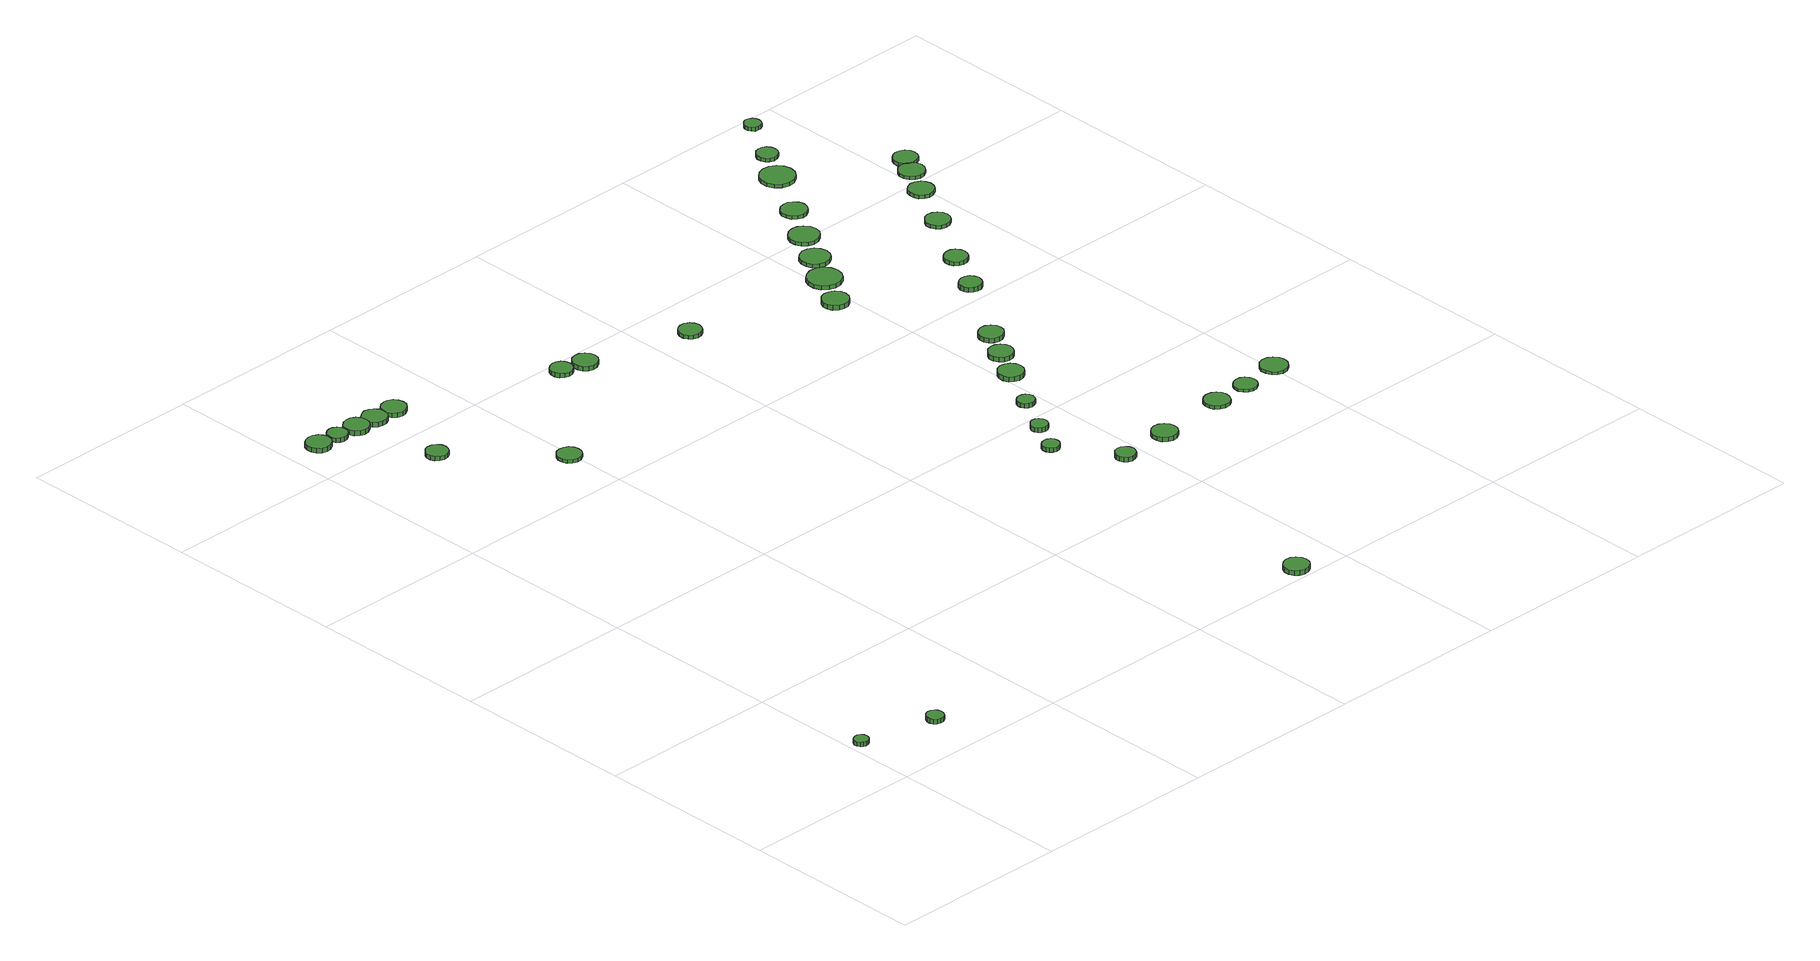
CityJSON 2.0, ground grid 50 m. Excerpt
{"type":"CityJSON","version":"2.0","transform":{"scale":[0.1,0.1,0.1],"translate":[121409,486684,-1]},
"CityObjects":{
"tree1":{"type":"SolitaryVegetationObject","attributes":{"function":"something"},"geometry":[{"type":"MultiSurface","lod":"1","boundaries":[[[0,1,2,3,4,5,6,7,8,9,10,11,12,13,14]],[[15,16,17,18,19,20,21,22,23,24,25,26,27,28,29]],[[0,29,28,1]],[[1,28,27,2]],[[2,27,26,3]],[[3,26,25,4]],[[4,25,24,5]],[[5,24,23,6]],[[6,23,22,7]],[[7,22,21,8]],[[8,21,20,9]],[[9,20,19,10]],[[10,19,18,11]],[[11,18,17,12]],[[12,17,16,13]],[[13,16,15,14]],[[14,15,29,0]]]}]},
"tree2":{"type":"SolitaryVegetationObject","attributes":{"function":"something"},"geometry":[{"type":"MultiSurface","lod":"1","boundaries":[[[30,31,32,33,34,35,36,37,38,39,40,41,42,43,44]],[[45,46,47,48,49,50,51,52,53,54,55,56,57,58,59]],[[30,59,58,31]],[[31,58,57,32]],[[32,57,56,33]],[[33,56,55,34]],[[34,55,54,35]],[[35,54,53,36]],[[36,53,52,37]],[[37,52,51,38]],[[38,51,50,39]],[[39,50,49,40]],[[40,49,48,41]],[[41,48,47,42]],[[42,47,46,43]],[[43,46,45,44]],[[44,45,59,30]]]}]},
"tree3":{"type":"SolitaryVegetationObject","attributes":{"function":"something"},"geometry":[{"type":"MultiSurface","lod":"1","boundaries":[[[60,61,62,63,64,65,66,67,68,69,70,71,72,73,74]],[[75,76,77,78,79,80,81,82,83,84,85,86,87,88,89]],[[60,89,88,61]],[[61,88,87,62]],[[62,87,86,63]],[[63,86,85,64]],[[64,85,84,65]],[[65,84,83,66]],[[66,83,82,67]],[[67,82,81,68]],[[68,81,80,69]],[[69,80,79,70]],[[70,79,78,71]],[[71,78,77,72]],[[72,77,76,73]],[[73,76,75,74]],[[74,75,89,60]]]}]},
"tree4":{"type":"SolitaryVegetationObject","attributes":{"function":"something"},"geometry":[{"type":"MultiSurface","lod":"1","boundaries":[[[90,91,92,93,94,95,96,97,98,99,100,101,102,103,104]],[[105,106,107,108,109,110,111,112,113,114,115,116,117,118,119]],[[90,119,118,91]],[[91,118,117,92]],[[92,117,116,93]],[[93,116,115,94]],[[94,115,114,95]],[[95,114,113,96]],[[96,113,112,97]],[[97,112,111,98]],[[98,111,110,99]],[[99,110,109,100]],[[100,109,108,101]],[[101,108,107,102]],[[102,107,106,103]],[[103,106,105,104]],[[104,105,119,90]]]}]},
"tree5":{"type":"SolitaryVegetationObject","attributes":{"function":"something"},"geometry":[{"type":"MultiSurface","lod":"1","boundaries":[[[120,121,122,123,124,125,126,127,128,129,130,131,132,133,134]],[[135,136,137,138,139,140,141,142,143,144,145,146,147,148,149]],[[120,149,148,121]],[[121,148,147,122]],[[122,147,146,123]],[[123,146,145,124]],[[124,145,144,125]],[[125,144,143,126]],[[126,143,142,127]],[[127,142,141,128]],[[128,141,140,129]],[[129,140,139,130]],[[130,139,138,131]],[[131,138,137,132]],[[132,137,136,133]],[[133,136,135,134]],[[134,135,149,120]]]}]},
"tree6":{"type":"SolitaryVegetationObject","attributes":{"function":"something"},"geometry":[{"type":"MultiSurface","lod":"1","boundaries":[[[150,151,152,153,154,155,156,157,158,159,160,161,162,163,164]],[[165,166,167,168,169,170,171,172,173,174,175,176,177,178,179]],[[150,179,178,151]],[[151,178,177,152]],[[152,177,176,153]],[[153,176,175,154]],[[154,175,174,155]],[[155,174,173,156]],[[156,173,172,157]],[[157,172,171,158]],[[158,171,170,159]],[[159,170,169,160]],[[160,169,168,161]],[[161,168,167,162]],[[162,167,166,163]],[[163,166,165,164]],[[164,165,179,150]]]}]},
"tree7":{"type":"SolitaryVegetationObject","attributes":{"function":"something"},"geometry":[{"type":"MultiSurface","lod":"1","boundaries":[[[180,181,182,183,184,185,186,187,188,189,190,191,192,193,194]],[[195,196,197,198,199,200,201,202,203,204,205,206,207,208,209]],[[180,209,208,181]],[[181,208,207,182]],[[182,207,206,183]],[[183,206,205,184]],[[184,205,204,185]],[[185,204,203,186]],[[186,203,202,187]],[[187,202,201,188]],[[188,201,200,189]],[[189,200,199,190]],[[190,199,198,191]],[[191,198,197,192]],[[192,197,196,193]],[[193,196,195,194]],[[194,195,209,180]]]}]},
"tree8":{"type":"SolitaryVegetationObject","attributes":{"function":"something"},"geometry":[{"type":"MultiSurface","lod":"1","boundaries":[[[210,211,212,213,214,215,216,217,218,219,220,221,222,223,224]],[[225,226,227,228,229,230,231,232,233,234,235,236,237,238,239]],[[210,239,238,211]],[[211,238,237,212]],[[212,237,236,213]],[[213,236,235,214]],[[214,235,234,215]],[[215,234,233,216]],[[216,233,232,217]],[[217,232,231,218]],[[218,231,230,219]],[[219,230,229,220]],[[220,229,228,221]],[[221,228,227,222]],[[222,227,226,223]],[[223,226,225,224]],[[224,225,239,210]]]}]},
"tree9":{"type":"SolitaryVegetationObject","attributes":{"function":"something"},"geometry":[{"type":"MultiSurface","lod":"1","boundaries":[[[240,241,242,243,244,245,246,247,248,249,250,251,252,253,254]],[[255,256,257,258,259,260,261,262,263,264,265,266,267,268,269]],[[240,269,268,241]],[[241,268,267,242]],[[242,267,266,243]],[[243,266,265,244]],[[244,265,264,245]],[[245,264,263,246]],[[246,263,262,247]],[[247,262,261,248]],[[248,261,260,249]],[[249,260,259,250]],[[250,259,258,251]],[[251,258,257,252]],[[252,257,256,253]],[[253,256,255,254]],[[254,255,269,240]]]}]},
"tree10":{"type":"SolitaryVegetationObject","attributes":{"function":"something"},"geometry":[{"type":"MultiSurface","lod":"1","boundaries":[[[270,271,272,273,274,275,276,277,278,279,280,281,282,283,284]],[[285,286,287,288,289,290,291,292,293,294,295,296,297,298,299]],[[270,299,298,271]],[[271,298,297,272]],[[272,297,296,273]],[[273,296,295,274]],[[274,295,294,275]],[[275,294,293,276]],[[276,293,292,277]],[[277,292,291,278]],[[278,291,290,279]],[[279,290,289,280]],[[280,289,288,281]],[[281,288,287,282]],[[282,287,286,283]],[[283,286,285,284]],[[284,285,299,270]]]}]},
"tree11":{"type":"SolitaryVegetationObject","attributes":{"function":"something"},"geometry":[{"type":"MultiSurface","lod":"1","boundaries":[[[300,301,302,303,304,305,306,307,308,309,310,311,312,313,314]],[[315,316,317,318,319,320,321,322,323,324,325,326,327,328,329]],[[300,329,328,301]],[[301,328,327,302]],[[302,327,326,303]],[[303,326,325,304]],[[304,325,324,305]],[[305,324,323,306]],[[306,323,322,307]],[[307,322,321,308]],[[308,321,320,309]],[[309,320,319,310]],[[310,319,318,311]],[[311,318,317,312]],[[312,317,316,313]],[[313,316,315,314]],[[314,315,329,300]]]}]},
"tree12":{"type":"SolitaryVegetationObject","attributes":{"function":"something"},"geometry":[{"type":"MultiSurface","lod":"1","boundaries":[[[330,331,332,333,334,335,336,337,338,339,340,341,342,343,344]],[[345,346,347,348,349,350,351,352,353,354,355,356,357,358,359]],[[330,359,358,331]],[[331,358,357,332]],[[332,357,356,333]],[[333,356,355,334]],[[334,355,354,335]],[[335,354,353,336]],[[336,353,352,337]],[[337,352,351,338]],[[338,351,350,339]],[[339,350,349,340]],[[340,349,348,341]],[[341,348,347,342]],[[342,347,346,343]],[[343,346,345,344]],[[344,345,359,330]]]}]},
"tree13":{"type":"SolitaryVegetationObject","attributes":{"function":"something"},"geometry":[{"type":"MultiSurface","lod":"1","boundaries":[[[360,361,362,363,364,365,366,367,368,369,370,371,372,373,374]],[[375,376,377,378,379,380,381,382,383,384,385,386,387,388,389]],[[360,389,388,361]],[[361,388,387,362]],[[362,387,386,363]],[[363,386,385,364]],[[364,385,384,365]],[[365,384,383,366]],[[366,383,382,367]],[[367,382,381,368]],[[368,381,380,369]],[[369,380,379,370]],[[370,379,378,371]],[[371,378,377,372]],[[372,377,376,373]],[[373,376,375,374]],[[374,375,389,360]]]}]},
"tree14":{"type":"SolitaryVegetationObject","attributes":{"function":"something"},"geometry":[{"type":"MultiSurface","lod":"1","boundaries":[[[390,391,392,393,394,395,396,397,398,399,400,401,402,403,404]],[[405,406,407,408,409,410,411,412,413,414,415,416,417,418,419]],[[390,419,418,391]],[[391,418,417,392]],[[392,417,416,393]],[[393,416,415,394]],[[394,415,414,395]],[[395,414,413,396]],[[396,413,412,397]],[[397,412,411,398]],[[398,411,410,399]],[[399,410,409,400]],[[400,409,408,401]],[[401,408,407,402]],[[402,407,406,403]],[[403,406,405,404]],[[404,405,419,390]]]}]},
"tree15":{"type":"SolitaryVegetationObject","attributes":{"function":"something"},"geometry":[{"type":"MultiSurface","lod":"1","boundaries":[[[420,421,422,423,424,425,426,427,428,429,430,431,432,433,434]],[[435,436,437,438,439,440,441,442,443,444,445,446,447,448,449]],[[420,449,448,421]],[[421,448,447,422]],[[422,447,446,423]],[[423,446,445,424]],[[424,445,444,425]],[[425,444,443,426]],[[426,443,442,427]],[[427,442,441,428]],[[428,441,440,429]],[[429,440,439,430]],[[430,439,438,431]],[[431,438,437,432]],[[432,437,436,433]],[[433,436,435,434]],[[434,435,449,420]]]}]},
"tree16":{"type":"SolitaryVegetationObject","attributes":{"function":"something"},"geometry":[{"type":"MultiSurface","lod":"1","boundaries":[[[450,451,452,453,454,455,456,457,458,459,460,461,462,463,464]],[[465,466,467,468,469,470,471,472,473,474,475,476,477,478,479]],[[450,479,478,451]],[[451,478,477,452]],[[452,477,476,453]],[[453,476,475,454]],[[454,475,474,455]],[[455,474,473,456]],[[456,473,472,457]],[[457,472,471,458]],[[458,471,470,459]],[[459,470,469,460]],[[460,469,468,461]],[[461,468,467,462]],[[462,467,466,463]],[[463,466,465,464]],[[464,465,479,450]]]}]},
"tree17":{"type":"SolitaryVegetationObject","attributes":{"function":"something"},"geometry":[{"type":"MultiSurface","lod":"1","boundaries":[[[480,481,482,483,484,485,486,487,488,489,490,491,492,493,494]],[[495,496,497,498,499,500,501,502,503,504,505,506,507,508,509]],[[480,509,508,481]],[[481,508,507,482]],[[482,507,506,483]],[[483,506,505,484]],[[484,505,504,485]],[[485,504,503,486]],[[486,503,502,487]],[[487,502,501,488]],[[488,501,500,489]],[[489,500,499,490]],[[490,499,498,491]],[[491,498,497,492]],[[492,497,496,493]],[[493,496,495,494]],[[494,495,509,480]]]}]},
"tree18":{"type":"SolitaryVegetationObject","attributes":{"function":"something"},"geometry":[{"type":"MultiSurface","lod":"1","boundaries":[[[510,511,512,513,514,515,516,517,518,519,520,521,522,523,524]],[[525,526,527,528,529,530,531,532,533,534,535,536,537,538,539]],[[510,539,538,511]],[[511,538,537,512]],[[512,537,536,513]],[[513,536,535,514]],[[514,535,534,515]],[[515,534,533,516]],[[516,533,532,517]],[[517,532,531,518]],[[518,531,530,519]],[[519,530,529,520]],[[520,529,528,521]],[[521,528,527,522]],[[522,527,526,523]],[[523,526,525,524]],[[524,525,539,510]]]}]},
"tree19":{"type":"SolitaryVegetationObject","attributes":{"function":"something"},"geometry":[{"type":"MultiSurface","lod":"1","boundaries":[[[540,541,542,543,544,545,546,547,548,549,550,551,552,553,554]],[[555,556,557,558,559,560,561,562,563,564,565,566,567,568,569]],[[540,569,568,541]],[[541,568,567,542]],[[542,567,566,543]],[[543,566,565,544]],[[544,565,564,545]],[[545,564,563,546]],[[546,563,562,547]],[[547,562,561,548]],[[548,561,560,549]],[[549,560,559,550]],[[550,559,558,551]],[[551,558,557,552]],[[552,557,556,553]],[[553,556,555,554]],[[554,555,569,540]]]}]},
"tree20":{"type":"SolitaryVegetationObject","attributes":{"function":"something"},"geometry":[{"type":"MultiSurface","lod":"1","boundaries":[[[570,571,572,573,574,575,576,577,578,579,580,581,582,583,584]],[[585,586,587,588,589,590,591,592,593,594,595,596,597,598,599]],[[570,599,598,571]],[[571,598,597,572]],[[572,597,596,573]],[[573,596,595,574]],[[574,595,594,575]],[[575,594,593,576]],[[576,593,592,577]],[[577,592,591,578]],[[578,591,590,579]],[[579,590,589,580]],[[580,589,588,581]],[[581,588,587,582]],[[582,587,586,583]],[[583,586,585,584]],[[584,585,599,570]]]}]},
"tree21":{"type":"SolitaryVegetationObject","attributes":{"function":"something"},"geometry":[{"type":"MultiSurface","lod":"1","boundaries":[[[600,601,602,603,604,605,606,607,608,609,610,611,612,613,614]],[[615,616,617,618,619,620,621,622,623,624,625,626,627,628,629]],[[600,629,628,601]],[[601,628,627,602]],[[602,627,626,603]],[[603,626,625,604]],[[604,625,624,605]],[[605,624,623,606]],[[606,623,622,607]],[[607,622,621,608]],[[608,621,620,609]],[[609,620,619,610]],[[610,619,618,611]],[[611,618,617,612]],[[612,617,616,613]],[[613,616,615,614]],[[614,615,629,600]]]}]},
"tree22":{"type":"SolitaryVegetationObject","attributes":{"function":"something"},"geometry":[{"type":"MultiSurface","lod":"1","boundaries":[[[630,631,632,633,634,635,636,637,638,639,640,641,642,643,644]],[[645,646,647,648,649,650,651,652,653,654,655,656,657,658,659]],[[630,659,658,631]],[[631,658,657,632]],[[632,657,656,633]],[[633,656,655,634]],[[634,655,654,635]],[[635,654,653,636]],[[636,653,652,637]],[[637,652,651,638]],[[638,651,650,639]],[[639,650,649,640]],[[640,649,648,641]],[[641,648,647,642]],[[642,647,646,643]],[[643,646,645,644]],[[644,645,659,630]]]}]},
"tree23":{"type":"SolitaryVegetationObject","attributes":{"function":"something"},"geometry":[{"type":"MultiSurface","lod":"1","boundaries":[[[660,661,662,663,664,665,666,667,668,669,670,671,672,673,674]],[[675,676,677,678,679,680,681,682,683,684,685,686,687,688,689]],[[660,689,688,661]],[[661,688,687,662]],[[662,687,686,663]],[[663,686,685,664]],[[664,685,684,665]],[[665,684,683,666]],[[666,683,682,667]],[[667,682,681,668]],[[668,681,680,669]],[[669,680,679,670]],[[670,679,678,671]],[[671,678,677,672]],[[672,677,676,673]],[[673,676,675,674]],[[674,675,689,660]]]}]},
"tree24":{"type":"SolitaryVegetationObject","attributes":{"function":"something"},"geometry":[{"type":"MultiSurface","lod":"1","boundaries":[[[690,691,692,693,694,695,696,697,698,699,700,701,702,703,704]],[[705,706,707,708,709,710,711,712,713,714,715,716,717,718,719]],[[690,719,718,691]],[[691,718,717,692]],[[692,717,716,693]],[[693,716,715,694]],[[694,715,714,695]],[[695,714,713,696]],[[696,713,712,697]],[[697,712,711,698]],[[698,711,710,699]],[[699,710,709,700]],[[700,709,708,701]],[[701,708,707,702]],[[702,707,706,703]],[[703,706,705,704]],[[704,705,719,690]]]}]},
"tree25":{"type":"SolitaryVegetationObject","attributes":{"function":"something"},"geometry":[{"type":"MultiSurface","lod":"1","boundaries":[[[720,721,722,723,724,725,726,727,728,729,730,731,732,733,734]],[[735,736,737,738,739,740,741,742,743,744,745,746,747,748,749]],[[720,749,748,721]],[[721,748,747,722]],[[722,747,746,723]],[[723,746,745,724]],[[724,745,744,725]],[[725,744,743,726]],[[726,743,742,727]],[[727,742,741,728]],[[728,741,740,729]],[[729,740,739,730]],[[730,739,738,731]],[[731,738,737,732]],[[732,737,736,733]],[[733,736,735,734]],[[734,735,749,720]]]}]},
"tree26":{"type":"SolitaryVegetationObject","attributes":{"function":"something"},"geometry":[{"type":"MultiSurface","lod":"1","boundaries":[[[750,751,752,753,754,755,756,757,758,759,760,761,762,763,764]],[[765,766,767,768,769,770,771,772,773,774,775,776,777,778,779]],[[750,779,778,751]],[[751,778,777,752]],[[752,777,776,753]],[[753,776,775,754]],[[754,775,774,755]],[[755,774,773,756]],[[756,773,772,757]],[[757,772,771,758]],[[758,771,770,759]],[[759,770,769,760]],[[760,769,768,761]],[[761,768,767,762]],[[762,767,766,763]],[[763,766,765,764]],[[764,765,779,750]]]}]},
"tree27":{"type":"SolitaryVegetationObject","attributes":{"function":"something"},"geometry":[{"type":"MultiSurface","lod":"1","boundaries":[[[780,781,782,783,784,785,786,787,788,789,790,791,792,793,794]],[[795,796,797,798,799,800,801,802,803,804,805,806,807,808,809]],[[780,809,808,781]],[[781,808,807,782]],[[782,807,806,783]],[[783,806,805,784]],[[784,805,804,785]],[[785,804,803,786]],[[786,803,802,787]],[[787,802,801,788]],[[788,801,800,789]],[[789,800,799,790]],[[790,799,798,791]],[[791,798,797,792]],[[792,797,796,793]],[[793,796,795,794]],[[794,795,809,780]]]}]},
"tree28":{"type":"SolitaryVegetationObject","attributes":{"function":"something"},"geometry":[{"type":"MultiSurface","lod":"1","boundaries":[[[810,811,812,813,814,815,816,817,818,819,820,821,822,823,824]],[[825,826,827,828,829,830,831,832,833,834,835,836,837,838,839]],[[810,839,838,811]],[[811,838,837,812]],[[812,837,836,813]],[[813,836,835,814]],[[814,835,834,815]],[[815,834,833,816]],[[816,833,832,817]],[[817,832,831,818]],[[818,831,830,819]],[[819,830,829,820]],[[820,829,828,821]],[[821,828,827,822]],[[822,827,826,823]],[[823,826,825,824]],[[824,825,839,810]]]}]},
"tree29":{"type":"SolitaryVegetationObject","attributes":{"function":"something"},"geometry":[{"type":"MultiSurface","lod":"1","boundaries":[[[840,841,842,843,844,845,846,847,848,849,850,851,852,853,854]],[[855,856,857,858,859,860,861,862,863,864,865,866,867,868,869]],[[840,869,868,841]],[[841,868,867,842]],[[842,867,866,843]],[[843,866,865,844]],[[844,865,864,845]],[[845,864,863,846]],[[846,863,862,847]],[[847,862,861,848]],[[848,861,860,849]],[[849,860,859,850]],[[850,859,858,851]],[[851,858,857,852]],[[852,857,856,853]],[[853,856,855,854]],[[854,855,869,840]]]}]},
"tree30":{"type":"SolitaryVegetationObject","attributes":{"function":"something"},"geometry":[{"type":"MultiSurface","lod":"1","boundaries":[[[870,871,872,873,874,875,876,877,878,879,880,881,882,883,884]],[[885,886,887,888,889,890,891,892,893,894,895,896,897,898,899]],[[870,899,898,871]],[[871,898,897,872]],[[872,897,896,873]],[[873,896,895,874]],[[874,895,894,875]],[[875,894,893,876]],[[876,893,892,877]],[[877,892,891,878]],[[878,891,890,879]],[[879,890,889,880]],[[880,889,888,881]],[[881,888,887,882]],[[882,887,886,883]],[[883,886,885,884]],[[884,885,899,870]]]}]},
"tree31":{"type":"SolitaryVegetationObject","attributes":{"function":"something"},"geometry":[{"type":"MultiSurface","lod":"1","boundaries":[[[900,901,902,903,904,905,906,907,908,909,910,911,912,913,914]],[[915,916,917,918,919,920,921,922,923,924,925,926,927,928,929]],[[900,929,928,901]],[[901,928,927,902]],[[902,927,926,903]],[[903,926,925,904]],[[904,925,924,905]],[[905,924,923,906]],[[906,923,922,907]],[[907,922,921,908]],[[908,921,920,909]],[[909,920,919,910]],[[910,919,918,911]],[[911,918,917,912]],[[912,917,916,913]],[[913,916,915,914]],[[914,915,929,900]]]}]},
"tree32":{"type":"SolitaryVegetationObject","attributes":{"function":"something"},"geometry":[{"type":"MultiSurface","lod":"1","boundaries":[[[930,931,932,933,934,935,936,937,938,939,940,941,942,943,944]],[[945,946,947,948,949,950,951,952,953,954,955,956,957,958,959]],[[930,959,958,931]],[[931,958,957,932]],[[932,957,956,933]],[[933,956,955,934]],[[934,955,954,935]],[[935,954,953,936]],[[936,953,952,937]],[[937,952,951,938]],[[938,951,950,939]],[[939,950,949,940]],[[940,949,948,941]],[[941,948,947,942]],[[942,947,946,943]],[[943,946,945,944]],[[944,945,959,930]]]}]},
"tree33":{"type":"SolitaryVegetationObject","attributes":{"function":"something"},"geometry":[{"type":"MultiSurface","lod":"1","boundaries":[[[960,961,962,963,964,965,966,967,968,969,970,971,972,973,974]],[[975,976,977,978,979,980,981,982,983,984,985,986,987,988,989]],[[960,989,988,961]],[[961,988,987,962]],[[962,987,986,963]],[[963,986,985,964]],[[964,985,984,965]],[[965,984,983,966]],[[966,983,982,967]],[[967,982,981,968]],[[968,981,980,969]],[[969,980,979,970]],[[970,979,978,971]],[[971,978,977,972]],[[972,977,976,973]],[[973,976,975,974]],[[974,975,989,960]]]}]},
"tree34":{"type":"SolitaryVegetationObject","attributes":{"function":"something"},"geometry":[{"type":"MultiSurface","lod":"1","boundaries":[[[990,991,992,993,994,995,996,997,998,999,1000,1001,1002,1003,1004]],[[1005,1006,1007,1008,1009,1010,1011,1012,1013,1014,1015,1016,1017,1018,1019]],[[990,1019,1018,991]],[[991,1018,1017,992]],[[992,1017,1016,993]],[[993,1016,1015,994]],[[994,1015,1014,995]],[[995,1014,1013,996]],[[996,1013,1012,997]],[[997,1012,1011,998]],[[998,1011,1010,999]],[[999,1010,1009,1000]],[[1000,1009,1008,1001]],[[1001,1008,1007,1002]],[[1002,1007,1006,1003]],[[1003,1006,1005,1004]],[[1004,1005,1019,990]]]}]},
"tree35":{"type":"SolitaryVegetationObject","attributes":{"function":"something"},"geometry":[{"type":"MultiSurface","lod":"1","boundaries":[[[1020,1021,1022,1023,1024,1025,1026,1027,1028,1029,1030,1031,1032,1033,1034]],[[1035,1036,1037,1038,1039,1040,1041,1042,1043,1044,1045,1046,1047,1048,1049]],[[1020,1049,1048,1021]],[[1021,1048,1047,1022]],[[1022,1047,1046,1023]],[[1023,1046,1045,1024]],[[1024,1045,1044,1025]],[[1025,1044,1043,1026]],[[1026,1043,1042,1027]],[[1027,1042,1041,1028]],[[1028,1041,1040,1029]],[[1029,1040,1039,1030]],[[1030,1039,1038,1031]],[[1031,1038,1037,1032]],[[1032,1037,1036,1033]],[[1033,1036,1035,1034]],[[1034,1035,1049,1020]]]}]},
"tree36":{"type":"SolitaryVegetationObject","attributes":{"function":"something"},"geometry":[{"type":"MultiSurface","lod":"1","boundaries":[[[1050,1051,1052,1053,1054,1055,1056,1057,1058,1059,1060,1061,1062,1063,1064]],[[1065,1066,1067,1068,1069,1070,1071,1072,1073,1074,1075,1076,1077,1078,1079]],[[1050,1079,1078,1051]],[[1051,1078,1077,1052]],[[1052,1077,1076,1053]],[[1053,1076,1075,1054]],[[1054,1075,1074,1055]],[[1055,1074,1073,1056]],[[1056,1073,1072,1057]],[[1057,1072,1071,1058]],[[1058,1071,1070,1059]],[[1059,1070,1069,1060]],[[1060,1069,1068,1061]],[[1061,1068,1067,1062]],[[1062,1067,1066,1063]],[[1063,1066,1065,1064]],[[1064,1065,1079,1050]]]}]},
"tree37":{"type":"SolitaryVegetationObject","attributes":{"function":"something"},"geometry":[{"type":"MultiSurface","lod":"1","boundaries":[[[1080,1081,1082,1083,1084,1085,1086,1087,1088,1089,1090,1091,1092,1093,1094]],[[1095,1096,1097,1098,1099,1100,1101,1102,1103,1104,1105,1106,1107,1108,1109]],[[1080,1109,1108,1081]],[[1081,1108,1107,1082]],[[1082,1107,1106,1083]],[[1083,1106,1105,1084]],[[1084,1105,1104,1085]],[[1085,1104,1103,1086]],[[1086,1103,1102,1087]],[[1087,1102,1101,1088]],[[1088,1101,1100,1089]],[[1089,1100,1099,1090]],[[1090,1099,1098,1091]],[[1091,1098,1097,1092]],[[1092,1097,1096,1093]],[[1093,1096,1095,1094]],[[1094,1095,1109,1080]]]}]},
"tree38":{"type":"SolitaryVegetationObject","attributes":{"function":"something"},"geometry":[{"type":"MultiSurface","lod":"1","boundaries":[[[1110,1111,1112,1113,1114,1115,1116,1117,1118,1119,1120,1121,1122,1123,1124]],[[1125,1126,1127,1128,1129,1130,1131,1132,1133,1134,1135,1136,1137,1138,1139]],[[1110,1139,1138,1111]],[[1111,1138,1137,1112]],[[1112,1137,1136,1113]],[[1113,1136,1135,1114]],[[1114,1135,1134,1115]],[[1115,1134,1133,1116]],[[1116,1133,1132,1117]],[[1117,1132,1131,1118]],[[1118,1131,1130,1119]],[[1119,1130,1129,1120]],[[1120,1129,1128,1121]],[[1121,1128,1127,1122]],[[1122,1127,1126,1123]],[[1123,1126,1125,1124]],[[1124,1125,1139,1110]]]}]}
},
"vertices":[
[41,178,31],[40,186,31],[35,193,31],[28,197,31],[20,197,31],[13,195,31],[7,190,31],[3,182,31],[3,174,31],[7,167,31],[13,162,31],[20,159,31],[28,160,31],[35,164,31],[40,171,31],[40,171,19],[35,164,19],[28,160,19],[20,159,19],[13,162,19],[7,167,19],[3,174,19],[3,182,19],[7,190,19],[13,195,19],[20,197,19],[28,197,19],[35,193,19],[40,186,19],[41,178,19],
[259,140,25],[257,150,25],[252,157,25],[244,162,25],[234,163,25],[225,160,25],[218,154,25],[214,145,25],[214,135,25],[218,127,25],[225,120,25],[234,117,25],[244,118,25],[252,123,25],[257,131,25],[257,131,12],[252,123,12],[244,118,12],[234,117,12],[225,120,12],[218,127,12],[214,135,12],[214,145,12],[218,154,12],[225,160,12],[234,163,12],[244,162,12],[252,157,12],[257,150,12],[259,140,12],
[118,2116,27],[115,2130,27],[107,2141,27],[95,2148,27],[81,2149,27],[68,2145,27],[57,2136,27],[52,2123,27],[52,2109,27],[57,2097,27],[68,2088,27],[81,2083,27],[95,2085,27],[107,2092,27],[115,2103,27],[115,2103,14],[107,2092,14],[95,2085,14],[81,2083,14],[68,2088,14],[57,2097,14],[52,2109,14],[52,2123,14],[57,2136,14],[68,2145,14],[81,2149,14],[95,2148,14],[107,2141,14],[115,2130,14],[118,2116,14],
[176,2117,25],[174,2128,25],[167,2137,25],[157,2143,25],[146,2144,25],[136,2140,25],[127,2133,25],[123,2123,25],[123,2111,25],[127,2101,25],[136,2094,25],[146,2090,25],[157,2091,25],[167,2097,25],[174,2106,25],[174,2106,13],[167,2097,13],[157,2091,13],[146,2090,13],[136,2094,13],[127,2101,13],[123,2111,13],[123,2123,13],[127,2133,13],[136,2140,13],[146,2144,13],[157,2143,13],[167,2137,13],[174,2128,13],[176,2117,13],
[293,1889,23],[291,1901,23],[284,1911,23],[273,1917,23],[261,1918,23],[249,1915,23],[240,1906,23],[235,1895,23],[235,1883,23],[240,1872,23],[249,1864,23],[261,1860,23],[273,1861,23],[284,1867,23],[291,1877,23],[291,1877,11],[284,1867,11],[273,1861,11],[261,1860,11],[249,1864,11],[240,1872,11],[235,1883,11],[235,1895,11],[240,1906,11],[249,1915,11],[261,1918,11],[273,1917,11],[284,1911,11],[291,1901,11],[293,1889,11],
[244,2113,25],[241,2127,25],[233,2138,25],[221,2145,25],[207,2146,25],[194,2142,25],[183,2133,25],[178,2120,25],[178,2106,25],[183,2094,25],[194,2084,25],[207,2080,25],[221,2082,25],[233,2089,25],[241,2100,25],[241,2100,12],[233,2089,12],[221,2082,12],[207,2080,12],[194,2084,12],[183,2094,12],[178,2106,12],[178,2120,12],[183,2133,12],[194,2142,12],[207,2146,12],[221,2145,12],[233,2138,12],[241,2127,12],[244,2113,12],
[303,2112,25],[301,2125,25],[292,2136,25],[281,2143,25],[267,2145,25],[254,2140,25],[243,2131,25],[238,2119,25],[238,2105,25],[243,2092,25],[254,2083,25],[267,2079,25],[281,2080,25],[292,2087,25],[301,2098,25],[301,2098,12],[292,2087,12],[281,2080,12],[267,2079,12],[254,2083,12],[243,2092,12],[238,2105,12],[238,2119,12],[243,2131,12],[254,2140,12],[267,2145,12],[281,2143,12],[292,2136,12],[301,2125,12],[303,2112,12],
[370,2112,23],[367,2126,23],[359,2137,23],[347,2144,23],[334,2145,23],[320,2141,23],[310,2132,23],[305,2119,23],[305,2105,23],[310,2093,23],[320,2084,23],[334,2079,23],[347,2081,23],[359,2088,23],[367,2099,23],[367,2099,11],[359,2088,11],[347,2081,11],[334,2079,11],[320,2084,11],[310,2093,11],[305,2105,11],[305,2119,11],[310,2132,11],[320,2141,11],[334,2145,11],[347,2144,11],[359,2137,11],[367,2126,11],[370,2112,11],
[523,1662,16],[521,1675,16],[513,1686,16],[501,1692,16],[488,1694,16],[475,1690,16],[465,1681,16],[460,1668,16],[460,1655,16],[465,1643,16],[475,1634,16],[488,1630,16],[501,1631,16],[513,1638,16],[521,1649,16],[521,1649,7],[513,1638,7],[501,1631,7],[488,1630,7],[475,1634,7],[465,1643,7],[460,1655,7],[460,1668,7],[465,1681,7],[475,1690,7],[488,1694,7],[501,1692,7],[513,1686,7],[521,1675,7],[523,1662,7],
[792,1964,19],[789,1976,19],[782,1986,19],[771,1992,19],[759,1993,19],[748,1989,19],[738,1981,19],[733,1970,19],[733,1958,19],[738,1946,19],[748,1938,19],[759,1934,19],[771,1936,19],[782,1942,19],[789,1952,19],[789,1952,7],[782,1942,7],[771,1936,7],[759,1934,7],[748,1938,7],[738,1946,7],[733,1958,7],[733,1970,7],[738,1981,7],[748,1989,7],[759,1993,7],[771,1992,7],[782,1986,7],[789,1976,7],[792,1964,7],
[1404,39,22],[1401,53,22],[1393,64,22],[1381,71,22],[1367,73,22],[1353,68,22],[1343,59,22],[1337,46,22],[1337,32,22],[1343,19,22],[1353,10,22],[1367,5,22],[1381,7,22],[1393,14,22],[1401,25,22],[1401,25,9],[1393,14,9],[1381,7,9],[1367,5,9],[1353,10,9],[1343,19,9],[1337,32,9],[1337,46,9],[1343,59,9],[1353,68,9],[1367,73,9],[1381,71,9],[1393,64,9],[1401,53,9],[1404,39,9],
[862,1949,19],[859,1962,19],[851,1974,19],[839,1981,19],[825,1982,19],[812,1978,19],[801,1968,19],[796,1956,19],[796,1942,19],[801,1929,19],[812,1920,19],[825,1915,19],[839,1917,19],[851,1924,19],[859,1935,19],[859,1935,7],[851,1924,7],[839,1917,7],[825,1915,7],[812,1920,7],[801,1929,7],[796,1942,7],[796,1956,7],[801,1968,7],[812,1978,7],[825,1982,7],[839,1981,7],[851,1974,7],[859,1962,7],[862,1949,7],
[1372,867,22],[1371,876,22],[1365,884,22],[1357,889,22],[1347,890,22],[1338,887,22],[1331,881,22],[1327,872,22],[1327,862,22],[1331,854,22],[1338,847,22],[1347,844,22],[1357,845,22],[1365,850,22],[1371,858,22],[1371,858,10],[1365,850,10],[1357,845,10],[1347,844,10],[1338,847,10],[1331,854,10],[1327,862,10],[1327,872,10],[1331,881,10],[1338,887,10],[1347,890,10],[1357,889,10],[1365,884,10],[1371,876,10],[1372,867,10],
[1474,707,25],[1471,718,25],[1465,727,25],[1455,733,25],[1444,734,25],[1433,731,25],[1425,723,25],[1420,713,25],[1420,702,25],[1425,691,25],[1433,684,25],[1444,680,25],[1455,682,25],[1465,687,25],[1471,696,25],[1471,696,12],[1465,687,12],[1455,682,12],[1444,680,12],[1433,684,12],[1425,691,12],[1420,702,12],[1420,713,12],[1425,723,12],[1433,731,12],[1444,734,12],[1455,733,12],[1465,727,12],[1471,718,12],[1474,707,12],
[1145,1876,18],[1142,1888,18],[1135,1898,18],[1124,1905,18],[1111,1906,18],[1099,1902,18],[1090,1894,18],[1085,1882,18],[1085,1869,18],[1090,1858,18],[1099,1849,18],[1111,1845,18],[1124,1847,18],[1135,1853,18],[1142,1863,18],[1142,1863,7],[1135,1853,7],[1124,1847,7],[1111,1845,7],[1099,1849,7],[1090,1858,7],[1085,1869,7],[1085,1882,7],[1090,1894,7],[1099,1902,7],[1111,1906,7],[1124,1905,7],[1135,1898,7],[1142,1888,7],[1145,1876,7],
[1422,958,20],[1420,967,20],[1415,975,20],[1406,980,20],[1397,981,20],[1388,978,20],[1381,971,20],[1377,963,20],[1377,953,20],[1381,944,20],[1388,938,20],[1397,935,20],[1406,936,20],[1415,941,20],[1420,949,20],[1420,949,7],[1415,941,7],[1406,936,7],[1397,935,7],[1388,938,7],[1381,944,7],[1377,953,7],[1377,963,7],[1381,971,7],[1388,978,7],[1397,981,7],[1406,980,7],[1415,975,7],[1420,967,7],[1422,958,7],
[1482,1064,19],[1480,1074,19],[1475,1082,19],[1466,1086,19],[1457,1087,19],[1448,1084,19],[1440,1078,19],[1436,1069,19],[1436,1060,19],[1440,1051,19],[1448,1044,19],[1457,1041,19],[1466,1042,19],[1475,1047,19],[1480,1055,19],[1480,1055,7],[1475,1047,7],[1466,1042,7],[1457,1041,7],[1448,1044,7],[1440,1051,7],[1436,1060,7],[1436,1069,7],[1440,1078,7],[1448,1084,7],[1457,1087,7],[1466,1086,7],[1475,1082,7],[1480,1074,7],[1482,1064,7],
[1627,721,19],[1624,735,19],[1616,746,19],[1604,753,19],[1589,755,19],[1576,750,19],[1565,741,19],[1560,728,19],[1560,714,19],[1565,701,19],[1576,691,19],[1589,687,19],[1604,688,19],[1616,695,19],[1624,707,19],[1624,707,7],[1616,695,7],[1604,688,7],[1589,687,7],[1576,691,7],[1565,701,7],[1560,714,7],[1560,728,7],[1565,741,7],[1576,750,7],[1589,755,7],[1604,753,7],[1616,746,7],[1624,735,7],[1627,721,7],
[1562,1186,20],[1559,1200,20],[1551,1211,20],[1539,1218,20],[1525,1220,20],[1511,1216,20],[1501,1206,20],[1495,1193,20],[1495,1179,20],[1501,1166,20],[1511,1157,20],[1525,1153,20],[1539,1154,20],[1551,1161,20],[1559,1173,20],[1559,1173,7],[1551,1161,7],[1539,1154,7],[1525,1153,7],[1511,1157,7],[1501,1166,7],[1495,1179,7],[1495,1193,7],[1501,1206,7],[1511,1216,7],[1525,1220,7],[1539,1218,7],[1551,1211,7],[1559,1200,7],[1562,1186,7],
[1605,1266,23],[1602,1279,23],[1594,1290,23],[1582,1297,23],[1569,1298,23],[1556,1294,23],[1546,1285,23],[1540,1273,23],[1540,1259,23],[1546,1247,23],[1556,1238,23],[1569,1234,23],[1582,1235,23],[1594,1242,23],[1602,1253,23],[1602,1253,10],[1594,1242,10],[1582,1235,10],[1569,1234,10],[1556,1238,10],[1546,1247,10],[1540,1259,10],[1540,1273,10],[1546,1285,10],[1556,1294,10],[1569,1298,10],[1582,1297,10],[1594,1290,10],[1602,1279,10],[1605,1266,10],
[1500,1729,21],[1497,1743,21],[1488,1755,21],[1475,1762,21],[1461,1764,21],[1447,1759,21],[1436,1749,21],[1430,1736,21],[1430,1721,21],[1436,1708,21],[1447,1698,21],[1461,1694,21],[1475,1695,21],[1488,1702,21],[1497,1714,21],[1497,1714,8],[1488,1702,8],[1475,1695,8],[1461,1694,8],[1447,1698,8],[1436,1708,8],[1430,1721,8],[1430,1736,8],[1436,1749,8],[1447,1759,8],[1461,1764,8],[1475,1762,8],[1488,1755,8],[1497,1743,8],[1500,1729,8],
[1826,742,16],[1823,756,16],[1815,767,16],[1803,774,16],[1788,776,16],[1775,771,16],[1764,762,16],[1759,749,16],[1759,735,16],[1764,722,16],[1775,712,16],[1788,708,16],[1803,709,16],[1815,716,16],[1823,728,16],[1823,728,7],[1815,716,7],[1803,709,7],[1788,708,7],[1775,712,7],[1764,722,7],[1759,735,7],[1759,749,7],[1764,762,7],[1775,771,7],[1788,776,7],[1803,774,7],[1815,767,7],[1823,756,7],[1826,742,7],
[1650,1345,25],[1647,1358,25],[1639,1369,25],[1627,1376,25],[1614,1377,25],[1601,1373,25],[1591,1364,25],[1585,1352,25],[1585,1338,25],[1591,1326,25],[1601,1317,25],[1614,1313,25],[1627,1314,25],[1639,1321,25],[1647,1332,25],[1647,1332,12],[1639,1321,12],[1627,1314,12],[1614,1313,12],[1601,1317,12],[1591,1326,12],[1585,1338,12],[1585,1352,12],[1591,1364,12],[1601,1373,12],[1614,1377,12],[1627,1376,12],[1639,1369,12],[1647,1358,12],[1650,1345,12],
[1568,1825,18],[1564,1843,18],[1553,1859,18],[1536,1868,18],[1517,1870,18],[1500,1864,18],[1485,1852,18],[1478,1834,18],[1478,1816,18],[1485,1798,18],[1500,1786,18],[1517,1780,18],[1536,1782,18],[1553,1791,18],[1564,1807,18],[1564,1807,7],[1553,1791,7],[1536,1782,7],[1517,1780,7],[1500,1786,7],[1485,1798,7],[1478,1816,7],[1478,1834,7],[1485,1852,7],[1500,1864,7],[1517,1870,7],[1536,1868,7],[1553,1859,7],[1564,1843,7],[1568,1825,7],
[1927,749,14],[1924,761,14],[1917,771,14],[1906,778,14],[1893,779,14],[1881,775,14],[1872,767,14],[1866,755,14],[1866,742,14],[1872,731,14],[1881,722,14],[1893,718,14],[1906,720,14],[1917,726,14],[1924,736,14],[1924,736,7],[1917,726,7],[1906,720,7],[1893,718,7],[1881,722,7],[1872,731,7],[1866,742,7],[1866,755,7],[1872,767,7],[1881,775,7],[1893,779,7],[1906,778,7],[1917,771,7],[1924,761,7],[1927,749,7],
[1615,1911,17],[1611,1927,17],[1602,1941,17],[1587,1949,17],[1571,1951,17],[1556,1945,17],[1543,1935,17],[1537,1920,17],[1537,1903,17],[1543,1888,17],[1556,1877,17],[1571,1872,17],[1587,1874,17],[1602,1882,17],[1611,1895,17],[1611,1895,7],[1602,1882,7],[1587,1874,7],[1571,1872,7],[1556,1877,7],[1543,1888,7],[1537,1903,7],[1537,1920,7],[1543,1935,7],[1556,1945,7],[1571,1951,7],[1587,1949,7],[1602,1941,7],[1611,1927,7],[1615,1911,7],
[1781,1552,23],[1778,1564,23],[1771,1574,23],[1760,1580,23],[1748,1581,23],[1737,1577,23],[1727,1569,23],[1722,1558,23],[1722,1546,23],[1727,1535,23],[1737,1527,23],[1748,1523,23],[1760,1524,23],[1771,1530,23],[1778,1540,23],[1778,1540,10],[1771,1530,10],[1760,1524,10],[1748,1523,10],[1737,1527,10],[1727,1535,10],[1722,1546,10],[1722,1558,10],[1727,1569,10],[1737,1577,10],[1748,1581,10],[1760,1580,10],[1771,1574,10],[1778,1564,10],[1781,1552,10],
[1670,2005,17],[1667,2021,17],[1657,2034,17],[1643,2043,17],[1626,2044,17],[1610,2039,17],[1598,2028,17],[1591,2013,17],[1591,1996,17],[1598,1981,17],[1610,1970,17],[1626,1965,17],[1643,1966,17],[1657,1975,17],[1667,1988,17],[1667,1988,7],[1657,1975,7],[1643,1966,7],[1626,1965,7],[1610,1970,7],[1598,1981,7],[1591,1996,7],[1591,2013,7],[1598,2028,7],[1610,2039,7],[1626,2044,7],[1643,2043,7],[1657,2034,7],[1667,2021,7],[1670,2005,7],
[2044,764,15],[2041,778,15],[2032,791,15],[2019,798,15],[2004,800,15],[1990,795,15],[1979,785,15],[1973,771,15],[1973,756,15],[1979,742,15],[1990,732,15],[2004,727,15],[2019,729,15],[2032,737,15],[2041,749,15],[2041,749,7],[2032,737,7],[2019,729,7],[2004,727,7],[1990,732,7],[1979,742,7],[1973,756,7],[1973,771,7],[1979,785,7],[1990,795,7],[2004,800,7],[2019,798,7],[2032,791,7],[2041,778,7],[2044,764,7],
[1851,1672,18],[1848,1684,18],[1841,1695,18],[1830,1701,18],[1817,1702,18],[1805,1698,18],[1795,1690,18],[1790,1678,18],[1790,1665,18],[1795,1654,18],[1805,1645,18],[1817,1641,18],[1830,1642,18],[1841,1649,18],[1848,1659,18],[1848,1659,7],[1841,1649,7],[1830,1642,7],[1817,1641,7],[1805,1645,7],[1795,1654,7],[1790,1665,7],[1790,1678,7],[1795,1690,7],[1805,1698,7],[1817,1702,7],[1830,1701,7],[1841,1695,7],[1848,1684,7],[1851,1672,7],
[1734,2109,16],[1731,2123,16],[1722,2134,16],[1710,2142,16],[1696,2143,16],[1682,2139,16],[1671,2129,16],[1665,2116,16],[1665,2102,16],[1671,2088,16],[1682,2079,16],[1696,2074,16],[1710,2076,16],[1722,2083,16],[1731,2095,16],[1731,2095,7],[1722,2083,7],[1710,2076,7],[1696,2074,7],[1682,2079,7],[1671,2088,7],[1665,2102,7],[1665,2116,7],[1671,2129,7],[1682,2139,7],[1696,2143,7],[1710,2142,7],[1722,2134,7],[1731,2123,7],[1734,2109,7],
[1830,2253,16],[1826,2271,16],[1815,2287,16],[1798,2296,16],[1779,2298,16],[1761,2292,16],[1747,2280,16],[1739,2262,16],[1739,2243,16],[1747,2226,16],[1761,2213,16],[1779,2207,16],[1798,2209,16],[1815,2219,16],[1826,2234,16],[1826,2234,6],[1815,2219,6],[1798,2209,6],[1779,2207,6],[1761,2213,6],[1747,2226,6],[1739,2243,6],[1739,2262,6],[1747,2280,6],[1761,2292,6],[1779,2298,6],[1798,2296,6],[1815,2287,6],[1826,2271,6],[1830,2253,6],
[1946,1829,17],[1943,1842,17],[1935,1853,17],[1923,1860,17],[1910,1862,17],[1897,1857,17],[1887,1848,17],[1881,1836,17],[1881,1822,17],[1887,1810,17],[1897,1801,17],[1910,1797,17],[1923,1798,17],[1935,1805,17],[1943,1816,17],[1943,1816,7],[1935,1805,7],[1923,1798,7],[1910,1797,7],[1897,1801,7],[1887,1810,7],[1881,1822,7],[1881,1836,7],[1887,1848,7],[1897,1857,7],[1910,1862,7],[1923,1860,7],[1935,1853,7],[1943,1842,7],[1946,1829,7],
[1869,2346,16],[1867,2357,16],[1860,2367,16],[1850,2372,16],[1838,2374,16],[1827,2370,16],[1819,2362,16],[1814,2352,16],[1814,2340,16],[1819,2329,16],[1827,2322,16],[1838,2318,16],[1850,2319,16],[1860,2325,16],[1867,2335,16],[1867,2335,6],[1860,2325,6],[1850,2319,6],[1838,2318,6],[1827,2322,6],[1819,2329,6],[1814,2340,6],[1814,2352,6],[1819,2362,6],[1827,2370,6],[1838,2374,6],[1850,2372,6],[1860,2367,6],[1867,2357,6],[1869,2346,6],
[2021,1961,17],[2018,1975,17],[2010,1986,17],[1997,1993,17],[1983,1995,17],[1970,1990,17],[1959,1981,17],[1954,1968,17],[1954,1954,17],[1959,1941,17],[1970,1932,17],[1983,1927,17],[1997,1929,17],[2010,1936,17],[2018,1947,17],[2018,1947,7],[2010,1936,7],[1997,1929,7],[1983,1927,7],[1970,1932,7],[1959,1941,7],[1954,1954,7],[1954,1968,7],[1959,1981,7],[1970,1990,7],[1983,1995,7],[1997,1993,7],[2010,1986,7],[2018,1975,7],[2021,1961,7],
[2069,2042,16],[2066,2056,16],[2057,2067,16],[2045,2074,16],[2031,2076,16],[2017,2072,16],[2007,2062,16],[2001,2049,16],[2001,2035,16],[2007,2022,16],[2017,2012,16],[2031,2008,16],[2045,2009,16],[2057,2016,16],[2066,2028,16],[2066,2028,7],[2057,2016,7],[2045,2009,7],[2031,2008,7],[2017,2012,7],[2007,2022,7],[2001,2035,7],[2001,2049,7],[2007,2062,7],[2017,2072,7],[2031,2076,7],[2045,2074,7],[2057,2067,7],[2066,2056,7],[2069,2042,7],
[1938,2471,16],[1936,2480,16],[1931,2488,16],[1922,2493,16],[1913,2494,16],[1904,2491,16],[1897,2484,16],[1893,2476,16],[1893,2466,16],[1897,2458,16],[1904,2451,16],[1913,2449,16],[1922,2450,16],[1931,2454,16],[1936,2462,16],[1936,2462,6],[1931,2454,6],[1922,2450,6],[1913,2449,6],[1904,2451,6],[1897,2458,6],[1893,2466,6],[1893,2476,6],[1897,2484,6],[1904,2491,6],[1913,2494,6],[1922,2493,6],[1931,2488,6],[1936,2480,6],[1938,2471,6],
[2097,2095,17],[2095,2108,17],[2087,2119,17],[2075,2125,17],[2062,2127,17],[2050,2123,17],[2040,2114,17],[2034,2102,17],[2034,2088,17],[2040,2076,17],[2050,2067,17],[2062,2063,17],[2075,2065,17],[2087,2071,17],[2095,2082,17],[2095,2082,6],[2087,2071,6],[2075,2065,6],[2062,2063,6],[2050,2067,6],[2040,2076,6],[2034,2088,6],[2034,2102,6],[2040,2114,6],[2050,2123,6],[2062,2127,6],[2075,2125,6],[2087,2119,6],[2095,2108,6],[2097,2095,6]
]}
